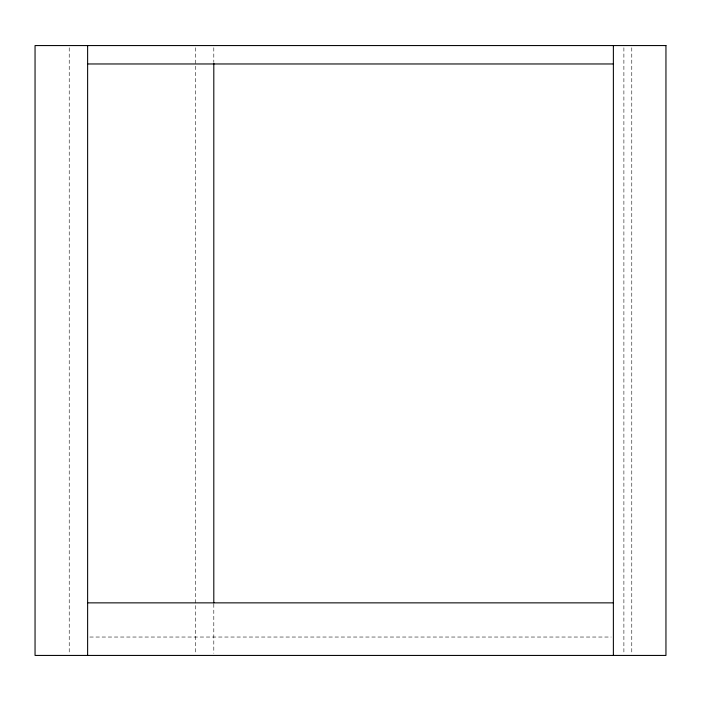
<?xml version="1.0" encoding="UTF-8"?>
<svg xmlns="http://www.w3.org/2000/svg" width="701" height="701" viewBox="0 0 701 701"><rect width="100%" height="100%" fill="white"/><g stroke="black" fill="none" stroke-linecap="round" stroke-linejoin="round"><path stroke-width="0.53" stroke-dasharray="3.5 2.63" d="M89.816 637.034L611.184 637.034M631.776 47.756L631.776 653.244M623.89 47.756L623.89 653.244M213.805 47.729L213.805 61.986M213.805 603.973L213.805 653.271M195.404 47.756L195.404 653.244M69.224 47.756L69.224 653.244"/><path stroke-width="1.05" d="M87.625 63.966L613.375 63.966M87.625 602.86L613.375 602.86M613.375 45.565L613.375 655.435M213.805 63.081L213.805 602.878M87.625 45.565L87.625 655.435M665.95 45.565L35.05 45.565L35.05 655.435L665.95 655.435L665.95 45.565"/></g></svg>
